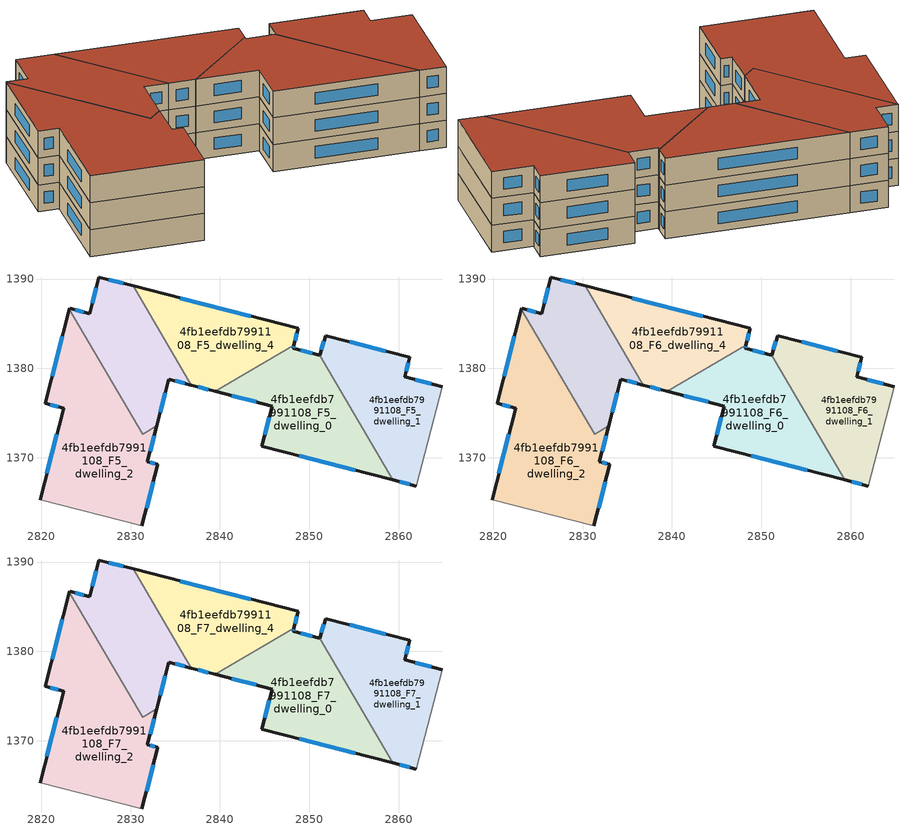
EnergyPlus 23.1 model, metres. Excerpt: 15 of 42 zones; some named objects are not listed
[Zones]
4fb1eefdb7991108_F5_dwelling_0
 floor to 4fb1eefdb7991108_F4_dwelling_0 (EU_floor_Construction): 2851.19,1381.46 2859.36,1367.5 2844.7,1371.28 2845.86,1375.78 2839.49,1377.42 2848.27,1382.56 2848.18,1382.22 z15
 wall outside (EU_wall_Construction): 2851.19,1381.46 2848.18,1382.22 2848.27,1382.56 / 2839.49,1377.42 2845.86,1375.78 2844.7,1371.28 2859.36,1367.5 z15:18
 wall to 4fb1eefdb7991108_F5_dwelling_1 (EU_wall_Construction): 2859.36,1367.5 2851.19,1381.46 z15:18
 wall to 4fb1eefdb7991108_F5_dwelling_4 (EU_wall_Construction): 2848.27,1382.56 2839.49,1377.42 z15:18
 window (EU_Window_Construction): 2850.33,1381.68 2849.04,1382 / 2848.89,1370.2 2855.17,1368.58 / 2845.52,1374.49 2845.03,1372.56 / 2841.31,1376.95 2844.04,1376.25 / 2848.21,1382.32 2848.24,1382.46 z15.86:17.14
4fb1eefdb7991108_F5_dwelling_1
 floor to 4fb1eefdb7991108_F4_dwelling_1 (EU_floor_Construction): 2861.25,1381.24 2860.69,1379.06 2864.86,1377.95 2862,1366.82 2859.36,1367.5 2851.19,1381.46 2851.82,1383.67 z15
 wall outside (EU_wall_Construction): 2864.86,1377.95 2860.69,1379.06 2861.25,1381.24 2851.82,1383.67 2851.19,1381.46 / 2859.36,1367.5 2862,1366.82 z15:18
 wall adiabatic (EU_wall_Construction): 2862,1366.82 2864.86,1377.95 z15:18
 window (EU_Window_Construction): 2863.67,1378.26 2861.88,1378.74 / 2860.11,1367.3 2861.24,1367.01 / 2851.64,1383.04 2851.37,1382.09 / 2858.56,1381.94 2854.52,1382.98 / 2860.85,1379.68 2861.09,1380.62 z15.86:17.14
4fb1eefdb7991108_F5_dwelling_2
 floor to 4fb1eefdb7991108_F4_dwelling_2 (EU_floor_Construction): 2823.14,1386.63 2831.32,1372.64 2832.92,1373.57 2831.88,1369.55 2833.04,1369.25 2831.27,1362.35 2819.84,1365.29 2822.49,1375.54 2820.42,1376.08 z15
 wall outside (EU_wall_Construction): 2823.14,1386.63 2820.42,1376.08 2822.49,1375.54 2819.84,1365.29 / 2831.27,1362.35 2833.04,1369.25 2831.88,1369.55 2832.92,1373.57 z15:18
 wall to 4fb1eefdb7991108_F5_dwelling_3 (EU_wall_Construction): 2832.92,1373.57 2831.32,1372.64 2823.14,1386.63 z15:18
 wall adiabatic (EU_wall_Construction): 2819.84,1365.29 2831.27,1362.35 z15:18
 window (EU_Window_Construction): 2821.01,1375.92 2821.89,1375.69 / 2822.36,1383.61 2821.19,1379.09 / 2832.18,1370.7 2832.62,1372.42 / 2832.71,1369.34 2832.21,1369.47 / 2831.77,1364.32 2832.54,1367.28 / 2821.73,1372.61 2820.6,1368.22 z15.86:17.14
4fb1eefdb7991108_F5_dwelling_3
 floor to 4fb1eefdb7991108_F4_dwelling_3 (EU_floor_Construction): 2830.27,1389.23 2836.77,1378.12 2834.26,1378.77 2832.92,1373.57 2831.32,1372.64 2823.14,1386.63 2823.16,1386.7 2825.39,1386.12 2826.45,1390.21 z15
 wall outside (EU_wall_Construction): 2830.27,1389.23 2826.45,1390.21 2825.39,1386.12 2823.16,1386.7 2823.14,1386.63 / 2832.92,1373.57 2834.26,1378.77 2836.77,1378.12 z15:18
 wall to 4fb1eefdb7991108_F5_dwelling_4 (EU_wall_Construction): 2836.77,1378.12 2830.27,1389.23 z15:18
 window (EU_Window_Construction): 2824.75,1386.29 2823.79,1386.54 / 2826.14,1389.05 2825.69,1387.29 / 2829.17,1389.51 2827.54,1389.93 / 2834.98,1378.58 2836.05,1378.31 / 2833.3,1375.06 2833.88,1377.28 z15.86:17.14
4fb1eefdb7991108_F5_dwelling_4
 floor to 4fb1eefdb7991108_F4_dwelling_4 (EU_floor_Construction): 2848.75,1384.46 2848.27,1382.56 2839.49,1377.42 2836.77,1378.12 2830.27,1389.23 z15
 wall outside (EU_wall_Construction): 2836.77,1378.12 2839.49,1377.42 / 2848.27,1382.56 2848.75,1384.46 2830.27,1389.23 z15:18
 window (EU_Window_Construction): 2837.55,1377.92 2838.71,1377.62 / 2843.47,1385.83 2835.55,1387.87 / 2848.41,1383.1 2848.61,1383.92 z15.86:17.14
4fb1eefdb7991108_F6_dwelling_0
 floor to 4fb1eefdb7991108_F5_dwelling_0 (EU_floor_Construction): 2851.19,1381.46 2859.36,1367.5 2844.7,1371.28 2845.86,1375.78 2839.49,1377.42 2848.27,1382.56 2848.18,1382.22 z18
 wall outside (EU_wall_Construction): 2851.19,1381.46 2848.18,1382.22 2848.27,1382.56 / 2839.49,1377.42 2845.86,1375.78 2844.7,1371.28 2859.36,1367.5 z18:21
 wall to 4fb1eefdb7991108_F6_dwelling_1 (EU_wall_Construction): 2859.36,1367.5 2851.19,1381.46 z18:21
 wall to 4fb1eefdb7991108_F6_dwelling_4 (EU_wall_Construction): 2848.27,1382.56 2839.49,1377.42 z18:21
 window (EU_Window_Construction): 2850.33,1381.68 2849.04,1382 / 2848.89,1370.2 2855.17,1368.58 / 2845.52,1374.49 2845.03,1372.56 / 2841.31,1376.95 2844.04,1376.25 / 2848.21,1382.32 2848.24,1382.46 z18.86:20.14
4fb1eefdb7991108_F6_dwelling_1
 floor to 4fb1eefdb7991108_F5_dwelling_1 (EU_floor_Construction): 2861.25,1381.24 2860.69,1379.06 2864.86,1377.95 2862,1366.82 2859.36,1367.5 2851.19,1381.46 2851.82,1383.67 z18
 wall outside (EU_wall_Construction): 2864.86,1377.95 2860.69,1379.06 2861.25,1381.24 2851.82,1383.67 2851.19,1381.46 / 2859.36,1367.5 2862,1366.82 z18:21
 wall adiabatic (EU_wall_Construction): 2862,1366.82 2864.86,1377.95 z18:21
 window (EU_Window_Construction): 2863.67,1378.26 2861.88,1378.74 / 2860.11,1367.3 2861.24,1367.01 / 2851.64,1383.04 2851.37,1382.09 / 2858.56,1381.94 2854.52,1382.98 / 2860.85,1379.68 2861.09,1380.62 z18.86:20.14
4fb1eefdb7991108_F6_dwelling_2
 floor to 4fb1eefdb7991108_F5_dwelling_2 (EU_floor_Construction): 2823.14,1386.63 2831.32,1372.64 2832.92,1373.57 2831.88,1369.55 2833.04,1369.25 2831.27,1362.35 2819.84,1365.29 2822.49,1375.54 2820.42,1376.08 z18
 wall outside (EU_wall_Construction): 2823.14,1386.63 2820.42,1376.08 2822.49,1375.54 2819.84,1365.29 / 2831.27,1362.35 2833.04,1369.25 2831.88,1369.55 2832.92,1373.57 z18:21
 wall to 4fb1eefdb7991108_F6_dwelling_3 (EU_wall_Construction): 2832.92,1373.57 2831.32,1372.64 2823.14,1386.63 z18:21
 wall adiabatic (EU_wall_Construction): 2819.84,1365.29 2831.27,1362.35 z18:21
 window (EU_Window_Construction): 2821.01,1375.92 2821.89,1375.69 / 2822.36,1383.61 2821.19,1379.09 / 2832.18,1370.7 2832.62,1372.42 / 2832.71,1369.34 2832.21,1369.47 / 2831.77,1364.32 2832.54,1367.28 / 2821.73,1372.61 2820.6,1368.22 z18.86:20.14
4fb1eefdb7991108_F6_dwelling_3
 floor to 4fb1eefdb7991108_F5_dwelling_3 (EU_floor_Construction): 2830.27,1389.23 2836.77,1378.12 2834.26,1378.77 2832.92,1373.57 2831.32,1372.64 2823.14,1386.63 2823.16,1386.7 2825.39,1386.12 2826.45,1390.21 z18
 wall outside (EU_wall_Construction): 2830.27,1389.23 2826.45,1390.21 2825.39,1386.12 2823.16,1386.7 2823.14,1386.63 / 2832.92,1373.57 2834.26,1378.77 2836.77,1378.12 z18:21
 wall to 4fb1eefdb7991108_F6_dwelling_4 (EU_wall_Construction): 2836.77,1378.12 2830.27,1389.23 z18:21
 window (EU_Window_Construction): 2824.75,1386.29 2823.79,1386.54 / 2826.14,1389.05 2825.69,1387.29 / 2829.17,1389.51 2827.54,1389.93 / 2834.98,1378.58 2836.05,1378.31 / 2833.3,1375.06 2833.88,1377.28 z18.86:20.14
4fb1eefdb7991108_F6_dwelling_4
 floor to 4fb1eefdb7991108_F5_dwelling_4 (EU_floor_Construction): 2848.75,1384.46 2848.27,1382.56 2839.49,1377.42 2836.77,1378.12 2830.27,1389.23 z18
 wall outside (EU_wall_Construction): 2836.77,1378.12 2839.49,1377.42 / 2848.27,1382.56 2848.75,1384.46 2830.27,1389.23 z18:21
 window (EU_Window_Construction): 2837.55,1377.92 2838.71,1377.62 / 2843.47,1385.83 2835.55,1387.87 / 2848.41,1383.1 2848.61,1383.92 z18.86:20.14
4fb1eefdb7991108_F7_dwelling_0
 floor to 4fb1eefdb7991108_F6_dwelling_0 (EU_floor_Construction): 2851.19,1381.46 2859.36,1367.5 2844.7,1371.28 2845.86,1375.78 2839.49,1377.42 2848.27,1382.56 2848.18,1382.22 z21
 wall outside (EU_wall_Construction): 2851.19,1381.46 2848.18,1382.22 2848.27,1382.56 / 2839.49,1377.42 2845.86,1375.78 2844.7,1371.28 2859.36,1367.5 z21:24
 wall to 4fb1eefdb7991108_F7_dwelling_1 (EU_wall_Construction): 2859.36,1367.5 2851.19,1381.46 z21:24
 wall to 4fb1eefdb7991108_F7_dwelling_4 (EU_wall_Construction): 2848.27,1382.56 2839.49,1377.42 z21:24
 window (EU_Window_Construction): 2850.33,1381.68 2849.04,1382 / 2848.89,1370.2 2855.17,1368.58 / 2845.52,1374.49 2845.03,1372.56 / 2841.31,1376.95 2844.04,1376.25 / 2848.21,1382.32 2848.24,1382.46 z21.86:23.14
 roof outside (EU_roof_Construction): 2859.36,1367.5 2851.19,1381.46 2848.18,1382.22 2848.27,1382.56 2839.49,1377.42 2845.86,1375.78 2844.7,1371.28 z24
4fb1eefdb7991108_F7_dwelling_1
 floor to 4fb1eefdb7991108_F6_dwelling_1 (EU_floor_Construction): 2861.25,1381.24 2860.69,1379.06 2864.86,1377.95 2862,1366.82 2859.36,1367.5 2851.19,1381.46 2851.82,1383.67 z21
 wall outside (EU_wall_Construction): 2864.86,1377.95 2860.69,1379.06 2861.25,1381.24 2851.82,1383.67 2851.19,1381.46 / 2859.36,1367.5 2862,1366.82 z21:24
 wall adiabatic (EU_wall_Construction): 2862,1366.82 2864.86,1377.95 z21:24
 window (EU_Window_Construction): 2863.67,1378.26 2861.88,1378.74 / 2860.11,1367.3 2861.24,1367.01 / 2851.64,1383.04 2851.37,1382.09 / 2858.56,1381.94 2854.52,1382.98 / 2860.85,1379.68 2861.09,1380.62 z21.86:23.14
 roof outside (EU_roof_Construction): 2862,1366.82 2864.86,1377.95 2860.69,1379.06 2861.25,1381.24 2851.82,1383.67 2851.19,1381.46 2859.36,1367.5 z24
4fb1eefdb7991108_F7_dwelling_2
 floor to 4fb1eefdb7991108_F6_dwelling_2 (EU_floor_Construction): 2823.14,1386.63 2831.32,1372.64 2832.92,1373.57 2831.88,1369.55 2833.04,1369.25 2831.27,1362.35 2819.84,1365.29 2822.49,1375.54 2820.42,1376.08 z21
 wall outside (EU_wall_Construction): 2823.14,1386.63 2820.42,1376.08 2822.49,1375.54 2819.84,1365.29 / 2831.27,1362.35 2833.04,1369.25 2831.88,1369.55 2832.92,1373.57 z21:24
 wall to 4fb1eefdb7991108_F7_dwelling_3 (EU_wall_Construction): 2832.92,1373.57 2831.32,1372.64 2823.14,1386.63 z21:24
 wall adiabatic (EU_wall_Construction): 2819.84,1365.29 2831.27,1362.35 z21:24
 window (EU_Window_Construction): 2821.01,1375.92 2821.89,1375.69 / 2822.36,1383.61 2821.19,1379.09 / 2832.18,1370.7 2832.62,1372.42 / 2832.71,1369.34 2832.21,1369.47 / 2831.77,1364.32 2832.54,1367.28 / 2821.73,1372.61 2820.6,1368.22 z21.86:23.14
 roof outside (EU_roof_Construction): 2831.27,1362.35 2833.04,1369.25 2831.88,1369.55 2832.92,1373.57 2831.32,1372.64 2823.14,1386.63 2820.42,1376.08 2822.49,1375.54 2819.84,1365.29 z24
4fb1eefdb7991108_F7_dwelling_3
 floor to 4fb1eefdb7991108_F6_dwelling_3 (EU_floor_Construction): 2830.27,1389.23 2836.77,1378.12 2834.26,1378.77 2832.92,1373.57 2831.32,1372.64 2823.14,1386.63 2823.16,1386.7 2825.39,1386.12 2826.45,1390.21 z21
 wall outside (EU_wall_Construction): 2830.27,1389.23 2826.45,1390.21 2825.39,1386.12 2823.16,1386.7 2823.14,1386.63 / 2832.92,1373.57 2834.26,1378.77 2836.77,1378.12 z21:24
 wall to 4fb1eefdb7991108_F7_dwelling_4 (EU_wall_Construction): 2836.77,1378.12 2830.27,1389.23 z21:24
 window (EU_Window_Construction): 2824.75,1386.29 2823.79,1386.54 / 2826.14,1389.05 2825.69,1387.29 / 2829.17,1389.51 2827.54,1389.93 / 2834.98,1378.58 2836.05,1378.31 / 2833.3,1375.06 2833.88,1377.28 z21.86:23.14
 roof outside (EU_roof_Construction): 2832.92,1373.57 2834.26,1378.77 2836.77,1378.12 2830.27,1389.23 2826.45,1390.21 2825.39,1386.12 2823.16,1386.7 2823.14,1386.63 2831.32,1372.64 z24
4fb1eefdb7991108_F7_dwelling_4
 floor to 4fb1eefdb7991108_F6_dwelling_4 (EU_floor_Construction): 2848.75,1384.46 2848.27,1382.56 2839.49,1377.42 2836.77,1378.12 2830.27,1389.23 z21
 wall outside (EU_wall_Construction): 2836.77,1378.12 2839.49,1377.42 / 2848.27,1382.56 2848.75,1384.46 2830.27,1389.23 z21:24
 window (EU_Window_Construction): 2837.55,1377.92 2838.71,1377.62 / 2843.47,1385.83 2835.55,1387.87 / 2848.41,1383.1 2848.61,1383.92 z21.86:23.14
 roof outside (EU_roof_Construction): 2848.27,1382.56 2848.75,1384.46 2830.27,1389.23 2836.77,1378.12 2839.49,1377.42 z24
[Building]
EU S2 Campaign: North Axis=0; Terrain=City; Solar Distribution=FullExterior
[Site:Location]
Helsinki-Vantaa.AP: Latitude=60.317; Longitude=24.963; Time Zone=2; Elevation=54.6
[SizingPeriod:WeatherFileDays]
AnnualSizingPeriod: Begin Month=1; Begin Day of Month=1; End Month=12; End Day of Month=31; Day of Week for Start Day=Monday; Use Weather File Daylight Saving Period=No; Use Weather File Rain and Snow Indicators=No
[MATERIAL]
EU_InternalMass_Material: Roughness=MediumRough; Thickness=0.1; Conductivity=1; Density=1800; Specific Heat=900; Thermal Absorptance=0.9; Solar Absorptance=0.7; Visible Absorptance=0.7
[MATERIAL:NOMASS] Roughness=MediumRough; Thermal Absorptance=0.9; Solar Absorptance=0.7; Visible Absorptance=0.7
Name | Thermal Resistance
EU_wall_NoMass | 5.91765
EU_roof_NoMass | 11.1778
EU_floor_NoMass | 6.2875
[WINDOWMATERIAL:SIMPLEGLAZINGSYSTEM]
EU_Window_SimpleGlazing: UFactor=0.994035; Solar Heat Gain Coefficient=0.7; Visible Transmittance=0.7
[CONSTRUCTION]
EU_wall_Construction: EU_wall_NoMass
EU_roof_Construction: EU_roof_NoMass
EU_floor_Construction: EU_floor_NoMass
EU_Window_Construction: EU_Window_SimpleGlazing
EU_InternalMass_Construction: EU_InternalMass_Material
[ZONE] Type=1; Multiplier=1; Ceiling Height=autocalculate; Floor Area=autocalculate; Part of Total Floor Area=Yes
Name | Volume
4fb1eefdb7991108_F5_dwelling_0; 4fb1eefdb7991108_F6_dwelling_0; 4fb1eefdb7991108_F7_dwelling_0 | 389.599
4fb1eefdb7991108_F5_dwelling_1; 4fb1eefdb7991108_F6_dwelling_1; 4fb1eefdb7991108_F7_dwelling_1 | 357.883
4fb1eefdb7991108_F5_dwelling_2; 4fb1eefdb7991108_F6_dwelling_2; 4fb1eefdb7991108_F7_dwelling_2 | 538.422
4fb1eefdb7991108_F5_dwelling_3; 4fb1eefdb7991108_F6_dwelling_3; 4fb1eefdb7991108_F7_dwelling_3 | 321.458
4fb1eefdb7991108_F5_dwelling_4; 4fb1eefdb7991108_F6_dwelling_4; 4fb1eefdb7991108_F7_dwelling_4 | 321.465
[INTERNALMASS] Construction=EU_InternalMass_Construction
Name | Zone or ZoneList | Surface Area
4fb1eefdb7991108_F5_dwelling_0_EU_InternalMass | 4fb1eefdb7991108_F5_dwelling_0 | 129.866
4fb1eefdb7991108_F5_dwelling_1_EU_InternalMass | 4fb1eefdb7991108_F5_dwelling_1 | 119.294
4fb1eefdb7991108_F5_dwelling_2_EU_InternalMass | 4fb1eefdb7991108_F5_dwelling_2 | 179.476
4fb1eefdb7991108_F5_dwelling_3_EU_InternalMass | 4fb1eefdb7991108_F5_dwelling_3 | 107.153
4fb1eefdb7991108_F5_dwelling_4_EU_InternalMass | 4fb1eefdb7991108_F5_dwelling_4 | 107.155
4fb1eefdb7991108_F6_dwelling_0_EU_InternalMass | 4fb1eefdb7991108_F6_dwelling_0 | 129.866
4fb1eefdb7991108_F6_dwelling_1_EU_InternalMass | 4fb1eefdb7991108_F6_dwelling_1 | 119.294
4fb1eefdb7991108_F6_dwelling_2_EU_InternalMass | 4fb1eefdb7991108_F6_dwelling_2 | 179.476
4fb1eefdb7991108_F6_dwelling_3_EU_InternalMass | 4fb1eefdb7991108_F6_dwelling_3 | 107.153
4fb1eefdb7991108_F6_dwelling_4_EU_InternalMass | 4fb1eefdb7991108_F6_dwelling_4 | 107.155
4fb1eefdb7991108_F7_dwelling_0_EU_InternalMass | 4fb1eefdb7991108_F7_dwelling_0 | 129.866
4fb1eefdb7991108_F7_dwelling_1_EU_InternalMass | 4fb1eefdb7991108_F7_dwelling_1 | 119.294
4fb1eefdb7991108_F7_dwelling_2_EU_InternalMass | 4fb1eefdb7991108_F7_dwelling_2 | 179.476
4fb1eefdb7991108_F7_dwelling_3_EU_InternalMass | 4fb1eefdb7991108_F7_dwelling_3 | 107.153
4fb1eefdb7991108_F7_dwelling_4_EU_InternalMass | 4fb1eefdb7991108_F7_dwelling_4 | 107.155
[OTHEREQUIPMENT] Fuel Type=Electricity; Design Level Calculation Method=Watts/Area; Power per Zone Floor Area=1; Fraction Latent=0; Fraction Radiant=0; Fraction Lost=0; Carbon Dioxide Generation Rate=0; EndUse Subcategory=EU_Step8_InternalGains
Name | Zone or ZoneList or Space or SpaceList | Schedule
EU_Step8_InternalGain_4fb1eefdb7991108_F5_dwelling_0_f000 | 4fb1eefdb7991108_F5_dwelling_0 | EU_Step8_GainSchedule_4fb1eefdb7991108_F5_dwelling_0_f000
EU_Step8_InternalGain_4fb1eefdb7991108_F5_dwelling_1_f000 | 4fb1eefdb7991108_F5_dwelling_1 | EU_Step8_GainSchedule_4fb1eefdb7991108_F5_dwelling_1_f000
EU_Step8_InternalGain_4fb1eefdb7991108_F5_dwelling_2_f000 | 4fb1eefdb7991108_F5_dwelling_2 | EU_Step8_GainSchedule_4fb1eefdb7991108_F5_dwelling_2_f000
EU_Step8_InternalGain_4fb1eefdb7991108_F5_dwelling_3_f000 | 4fb1eefdb7991108_F5_dwelling_3 | EU_Step8_GainSchedule_4fb1eefdb7991108_F5_dwelling_3_f000
EU_Step8_InternalGain_4fb1eefdb7991108_F5_dwelling_4_f000 | 4fb1eefdb7991108_F5_dwelling_4 | EU_Step8_GainSchedule_4fb1eefdb7991108_F5_dwelling_4_f000
EU_Step8_InternalGain_4fb1eefdb7991108_F6_dwelling_0_f000 | 4fb1eefdb7991108_F6_dwelling_0 | EU_Step8_GainSchedule_4fb1eefdb7991108_F6_dwelling_0_f000
EU_Step8_InternalGain_4fb1eefdb7991108_F6_dwelling_1_f000 | 4fb1eefdb7991108_F6_dwelling_1 | EU_Step8_GainSchedule_4fb1eefdb7991108_F6_dwelling_1_f000
EU_Step8_InternalGain_4fb1eefdb7991108_F6_dwelling_2_f000 | 4fb1eefdb7991108_F6_dwelling_2 | EU_Step8_GainSchedule_4fb1eefdb7991108_F6_dwelling_2_f000
EU_Step8_InternalGain_4fb1eefdb7991108_F6_dwelling_3_f000 | 4fb1eefdb7991108_F6_dwelling_3 | EU_Step8_GainSchedule_4fb1eefdb7991108_F6_dwelling_3_f000
EU_Step8_InternalGain_4fb1eefdb7991108_F6_dwelling_4_f000 | 4fb1eefdb7991108_F6_dwelling_4 | EU_Step8_GainSchedule_4fb1eefdb7991108_F6_dwelling_4_f000
EU_Step8_InternalGain_4fb1eefdb7991108_F7_dwelling_0_f000 | 4fb1eefdb7991108_F7_dwelling_0 | EU_Step8_GainSchedule_4fb1eefdb7991108_F7_dwelling_0_f000
EU_Step8_InternalGain_4fb1eefdb7991108_F7_dwelling_1_f000 | 4fb1eefdb7991108_F7_dwelling_1 | EU_Step8_GainSchedule_4fb1eefdb7991108_F7_dwelling_1_f000
EU_Step8_InternalGain_4fb1eefdb7991108_F7_dwelling_2_f000 | 4fb1eefdb7991108_F7_dwelling_2 | EU_Step8_GainSchedule_4fb1eefdb7991108_F7_dwelling_2_f000
EU_Step8_InternalGain_4fb1eefdb7991108_F7_dwelling_3_f000 | 4fb1eefdb7991108_F7_dwelling_3 | EU_Step8_GainSchedule_4fb1eefdb7991108_F7_dwelling_3_f000
EU_Step8_InternalGain_4fb1eefdb7991108_F7_dwelling_4_f000 | 4fb1eefdb7991108_F7_dwelling_4 | EU_Step8_GainSchedule_4fb1eefdb7991108_F7_dwelling_4_f000
[ZONEVENTILATION:DESIGNFLOWRATE] Schedule=EU_AlwaysOn; Design Flow Rate Calculation Method=AirChanges/Hour; Air Changes per Hour=0.596421; Ventilation Type=Natural; Fan Pressure Rise=0; Fan Total Efficiency=1; Constant Term Coefficient=1; Temperature Term Coefficient=0; Velocity Term Coefficient=0; Velocity Squared Term Coefficient=0; Minimum Indoor Temperature=-100; Maximum Indoor Temperature=100; Delta Temperature=-100; Minimum Outdoor Temperature=-100; Maximum Outdoor Temperature=100; Maximum Wind Speed=40
Name | Zone or ZoneList or Space or SpaceList
EU_ConstantAir_4fb1eefdb7991108_F5_dwelling_0 | 4fb1eefdb7991108_F5_dwelling_0
EU_ConstantAir_4fb1eefdb7991108_F5_dwelling_1 | 4fb1eefdb7991108_F5_dwelling_1
EU_ConstantAir_4fb1eefdb7991108_F5_dwelling_2 | 4fb1eefdb7991108_F5_dwelling_2
EU_ConstantAir_4fb1eefdb7991108_F5_dwelling_3 | 4fb1eefdb7991108_F5_dwelling_3
EU_ConstantAir_4fb1eefdb7991108_F5_dwelling_4 | 4fb1eefdb7991108_F5_dwelling_4
EU_ConstantAir_4fb1eefdb7991108_F6_dwelling_0 | 4fb1eefdb7991108_F6_dwelling_0
EU_ConstantAir_4fb1eefdb7991108_F6_dwelling_1 | 4fb1eefdb7991108_F6_dwelling_1
EU_ConstantAir_4fb1eefdb7991108_F6_dwelling_2 | 4fb1eefdb7991108_F6_dwelling_2
EU_ConstantAir_4fb1eefdb7991108_F6_dwelling_3 | 4fb1eefdb7991108_F6_dwelling_3
EU_ConstantAir_4fb1eefdb7991108_F6_dwelling_4 | 4fb1eefdb7991108_F6_dwelling_4
EU_ConstantAir_4fb1eefdb7991108_F7_dwelling_0 | 4fb1eefdb7991108_F7_dwelling_0
EU_ConstantAir_4fb1eefdb7991108_F7_dwelling_1 | 4fb1eefdb7991108_F7_dwelling_1
EU_ConstantAir_4fb1eefdb7991108_F7_dwelling_2 | 4fb1eefdb7991108_F7_dwelling_2
EU_ConstantAir_4fb1eefdb7991108_F7_dwelling_3 | 4fb1eefdb7991108_F7_dwelling_3
EU_ConstantAir_4fb1eefdb7991108_F7_dwelling_4 | 4fb1eefdb7991108_F7_dwelling_4
[HVACTEMPLATE:ZONE:IDEALLOADSAIRSYSTEM] System Availability Schedule=EU_AlwaysOn; Maximum Heating Supply Air Temperature=50; Minimum Cooling Supply Air Temperature=13; Maximum Heating Supply Air Humidity Ratio=0.0156; Minimum Cooling Supply Air Humidity Ratio=0.0077; Heating Limit=NoLimit; Cooling Limit=NoLimit; Heating Availability Schedule=EU_AlwaysOn; Cooling Availability Schedule=EU_CoolingOff; Dehumidification Control Type=ConstantSensibleHeatRatio; Cooling Sensible Heat Ratio=0.7; Dehumidification Setpoint=60; Humidification Control Type=None; Humidification Setpoint=30; Outdoor Air Method=None; Outdoor Air Flow Rate per Person=0.00944; Outdoor Air Flow Rate per Zone Floor Area=0; Outdoor Air Flow Rate per Zone=0; Demand Controlled Ventilation Type=None; Outdoor Air Economizer Type=NoEconomizer; Heat Recovery Type=None; Sensible Heat Recovery Effectiveness=0.7; Latent Heat Recovery Effectiveness=0.65
Name | Template Thermostat
4fb1eefdb7991108_F5_dwelling_0 | EU_HeatOnly_4fb1eefdb7991108_F5_dwelling_0
4fb1eefdb7991108_F5_dwelling_1 | EU_HeatOnly_4fb1eefdb7991108_F5_dwelling_1
4fb1eefdb7991108_F5_dwelling_2 | EU_HeatOnly_4fb1eefdb7991108_F5_dwelling_2
4fb1eefdb7991108_F5_dwelling_3 | EU_HeatOnly_4fb1eefdb7991108_F5_dwelling_3
4fb1eefdb7991108_F5_dwelling_4 | EU_HeatOnly_4fb1eefdb7991108_F5_dwelling_4
4fb1eefdb7991108_F6_dwelling_0 | EU_HeatOnly_4fb1eefdb7991108_F6_dwelling_0
4fb1eefdb7991108_F6_dwelling_1 | EU_HeatOnly_4fb1eefdb7991108_F6_dwelling_1
4fb1eefdb7991108_F6_dwelling_2 | EU_HeatOnly_4fb1eefdb7991108_F6_dwelling_2
4fb1eefdb7991108_F6_dwelling_3 | EU_HeatOnly_4fb1eefdb7991108_F6_dwelling_3
4fb1eefdb7991108_F6_dwelling_4 | EU_HeatOnly_4fb1eefdb7991108_F6_dwelling_4
4fb1eefdb7991108_F7_dwelling_0 | EU_HeatOnly_4fb1eefdb7991108_F7_dwelling_0
4fb1eefdb7991108_F7_dwelling_1 | EU_HeatOnly_4fb1eefdb7991108_F7_dwelling_1
4fb1eefdb7991108_F7_dwelling_2 | EU_HeatOnly_4fb1eefdb7991108_F7_dwelling_2
4fb1eefdb7991108_F7_dwelling_3 | EU_HeatOnly_4fb1eefdb7991108_F7_dwelling_3
4fb1eefdb7991108_F7_dwelling_4 | EU_HeatOnly_4fb1eefdb7991108_F7_dwelling_4
[SIZING:ZONE] Zone Cooling Design Supply Air Temperature Input Method=SupplyAirTemperature; Zone Cooling Design Supply Air Temperature=13; Zone Heating Design Supply Air Temperature Input Method=SupplyAirTemperature; Zone Heating Design Supply Air Temperature=50; Zone Cooling Design Supply Air Humidity Ratio=0.008; Zone Heating Design Supply Air Humidity Ratio=0.008; Cooling Design Air Flow Method=DesignDay; Cooling Design Air Flow Rate=0; Cooling Minimum Air Flow per Zone Floor Area=0.000762; Cooling Minimum Air Flow=0; Cooling Minimum Air Flow Fraction=0.2; Heating Design Air Flow Method=DesignDay; Heating Design Air Flow Rate=0; Heating Maximum Air Flow per Zone Floor Area=0.002032; Heating Maximum Air Flow=0.141576; Heating Maximum Air Flow Fraction=0.3; Account for Dedicated Outdoor Air System=No; Dedicated Outdoor Air System Control Strategy=NeutralSupplyAir; Dedicated Outdoor Air Low Setpoint Temperature for Design=autosize; Dedicated Outdoor Air High Setpoint Temperature for Design=autosize; Zone Load Sizing Method=Sensible Load Only No Latent Load; Zone Latent Cooling Design Supply Air Humidity Ratio Input Method=HumidityRatioDifference; Zone Cooling Design Supply Air Humidity Ratio Difference=0.005; Zone Latent Heating Design Supply Air Humidity Ratio Input Method=HumidityRatioDifference; Zone Humidification Design Supply Air Humidity Ratio Difference=0.005
4fb1eefdb7991108_F5_dwelling_0; 4fb1eefdb7991108_F5_dwelling_1; 4fb1eefdb7991108_F5_dwelling_2; 4fb1eefdb7991108_F5_dwelling_3; 4fb1eefdb7991108_F5_dwelling_4; 4fb1eefdb7991108_F6_dwelling_0; 4fb1eefdb7991108_F6_dwelling_1; 4fb1eefdb7991108_F6_dwelling_2; 4fb1eefdb7991108_F6_dwelling_3; 4fb1eefdb7991108_F6_dwelling_4; 4fb1eefdb7991108_F7_dwelling_0; 4fb1eefdb7991108_F7_dwelling_1; 4fb1eefdb7991108_F7_dwelling_2; 4fb1eefdb7991108_F7_dwelling_3; 4fb1eefdb7991108_F7_dwelling_4
[SCHEDULE:CONSTANT]
Name | Hourly Value
EU_AlwaysOn | 1
EU_CoolingOff | 0
[SCHEDULE:FILE] Column Number=1; Rows to Skip at Top=0; Number of Hours of Data=8760; Column Separator=Comma; Interpolate to Timestep=No; Minutes per Item=60; Adjust Schedule for Daylight Savings=Yes
Name | File
EU_Step8_GainSchedule_4fb1eefdb7991108_F5_dwelling_0_f000 | ../../schedules/4fb1eefdb7991108/4fb1eefdb7991108_F5_dwelling_0_f000_gain.csv
EU_Step8_GainSchedule_4fb1eefdb7991108_F5_dwelling_1_f000 | ../../schedules/4fb1eefdb7991108/4fb1eefdb7991108_F5_dwelling_1_f000_gain.csv
EU_Step8_GainSchedule_4fb1eefdb7991108_F5_dwelling_2_f000 | ../../schedules/4fb1eefdb7991108/4fb1eefdb7991108_F5_dwelling_2_f000_gain.csv
EU_Step8_GainSchedule_4fb1eefdb7991108_F5_dwelling_3_f000 | ../../schedules/4fb1eefdb7991108/4fb1eefdb7991108_F5_dwelling_3_f000_gain.csv
EU_Step8_GainSchedule_4fb1eefdb7991108_F5_dwelling_4_f000 | ../../schedules/4fb1eefdb7991108/4fb1eefdb7991108_F5_dwelling_4_f000_gain.csv
EU_Step8_GainSchedule_4fb1eefdb7991108_F6_dwelling_0_f000 | ../../schedules/4fb1eefdb7991108/4fb1eefdb7991108_F6_dwelling_0_f000_gain.csv
EU_Step8_GainSchedule_4fb1eefdb7991108_F6_dwelling_1_f000 | ../../schedules/4fb1eefdb7991108/4fb1eefdb7991108_F6_dwelling_1_f000_gain.csv
EU_Step8_GainSchedule_4fb1eefdb7991108_F6_dwelling_2_f000 | ../../schedules/4fb1eefdb7991108/4fb1eefdb7991108_F6_dwelling_2_f000_gain.csv
EU_Step8_GainSchedule_4fb1eefdb7991108_F6_dwelling_3_f000 | ../../schedules/4fb1eefdb7991108/4fb1eefdb7991108_F6_dwelling_3_f000_gain.csv
EU_Step8_GainSchedule_4fb1eefdb7991108_F6_dwelling_4_f000 | ../../schedules/4fb1eefdb7991108/4fb1eefdb7991108_F6_dwelling_4_f000_gain.csv
EU_Step8_GainSchedule_4fb1eefdb7991108_F7_dwelling_0_f000 | ../../schedules/4fb1eefdb7991108/4fb1eefdb7991108_F7_dwelling_0_f000_gain.csv
EU_Step8_GainSchedule_4fb1eefdb7991108_F7_dwelling_1_f000 | ../../schedules/4fb1eefdb7991108/4fb1eefdb7991108_F7_dwelling_1_f000_gain.csv
EU_Step8_GainSchedule_4fb1eefdb7991108_F7_dwelling_2_f000 | ../../schedules/4fb1eefdb7991108/4fb1eefdb7991108_F7_dwelling_2_f000_gain.csv
EU_Step8_GainSchedule_4fb1eefdb7991108_F7_dwelling_3_f000 | ../../schedules/4fb1eefdb7991108/4fb1eefdb7991108_F7_dwelling_3_f000_gain.csv
EU_Step8_GainSchedule_4fb1eefdb7991108_F7_dwelling_4_f000 | ../../schedules/4fb1eefdb7991108/4fb1eefdb7991108_F7_dwelling_4_f000_gain.csv
